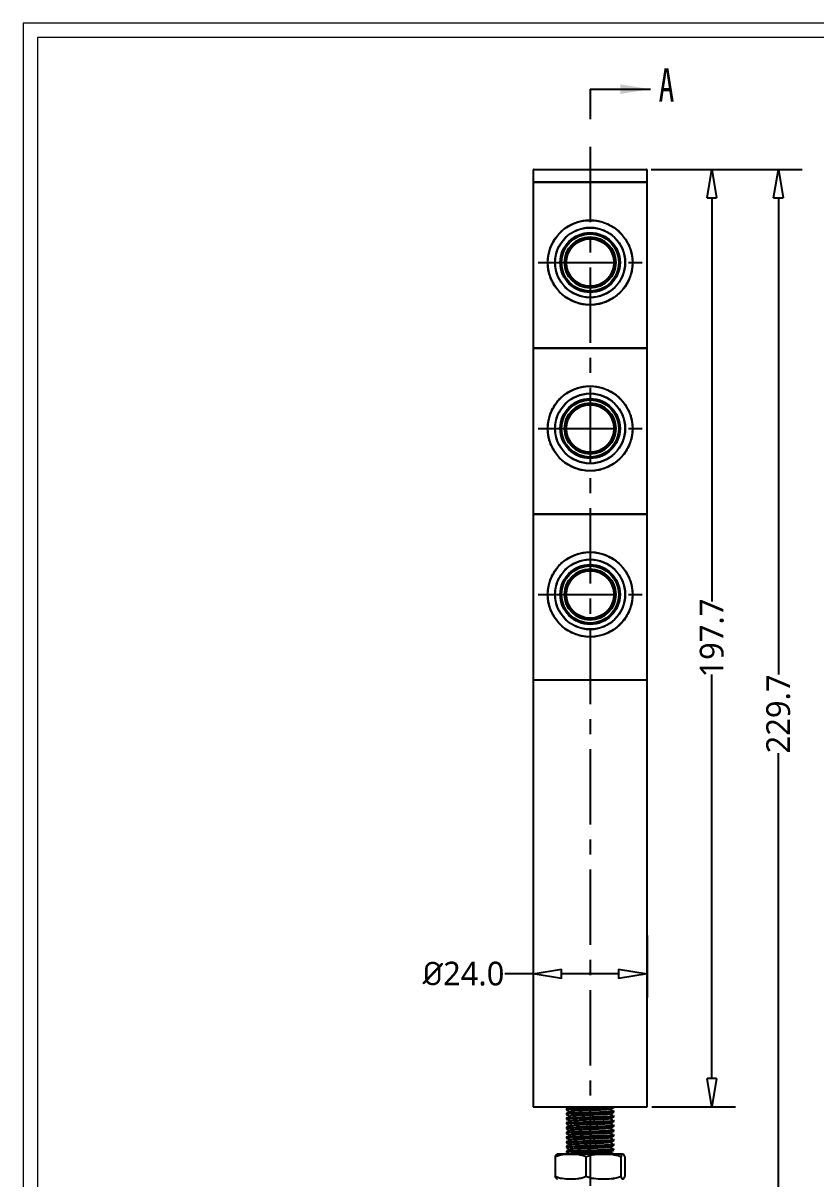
# Model space of a CAD drawing. Header units: millimetres. Extents: x 1036 to 1568, y -23 to 352.
# Drawn here: x 1036.3 to 1203.4, y 108.2 to 351.9 of the extents above; entities that cross this region are included whole.
import ezdxf

# ---------------------------------------------------------------- set-up
doc = ezdxf.new("R2010")
doc.units = ezdxf.units.MM
doc.linetypes.add('CENTER', pattern=[50.8, 31.75, -6.35, 6.35, -6.35])
doc.layers.get('0').update_dxf_attribs({"color": 8, "lineweight": 30})
doc.layers.get('Defpoints').update_dxf_attribs({"color": 6, "lineweight": 9})
for name, color, linetype, lineweight in [('CenterLine', 1, 'CENTER', 9), ('Dimension', 136, 'Continuous', 9), ('SolidLine', 7, 'Continuous', 30)]:
    doc.layers.add(name, color=color, linetype=linetype, lineweight=lineweight)
doc.styles.add('SLDTEXTSTYLE5', font='TXT', dxfattribs={"width": 0.7})
doc.styles.get("Standard").update_dxf_attribs({"font": ''})
doc.styles.get('Standard').set_extended_font_data('Microsoft YaHei Light')
doc.dimstyles.new('DENGTECx1.5', dxfattribs={"dimtxt": 5, "dimasz": 6, "dimexe": 5, "dimexo": 1, "dimgap": 0.5, "dimtad": 0, "dimdec": 1, "dimzin": 0, "dimdsep": 46, "dimtxsty": 'Standard', "dimblk": 'CLOSEDBLANK', "dimcen": 1, "dimadec": 0, "dimazin": 3, "dimtfac": 1, "dimtdec": 1, "dimtofl": 0, "dimtmove": 0, "dimatfit": 3, "dimldrblk": 'CLOSEDBLANK', "dimfxl": 1, "dimtolj": 1, "dimtzin": 0, "dimarcsym": 0})

# ---------------------------------------------------------------- blocks, each defined once
blk = doc.blocks.new('_ClosedBlank')
at = {"color": 0, "linetype": 'ByBlock', "lineweight": -2}
for p, q in [((-1, 0.167), (0, 0)), ((-1, 0.167), (-1, -0.167)), ((0, 0), (-1, -0.167))]:
    blk.add_line(p, q, dxfattribs=at)
blk = doc.blocks.new('*D13')
at = {"layer": 'Defpoints', "color": 0, "lineweight": -3}
for p in [(1167.84, 321.06), (1181.5, 321.06), (1167.84, 123.36)]:
    blk.add_point(p, dxfattribs=at)
at = {"layer": 'Dimension', "color": 0, "lineweight": -2}
for p, q in [((1168.84, 321.06), (1186.5, 321.06)), ((1181.5, 315.06), (1181.5, 229.9)), ((1181.5, 129.36), (1181.5, 214.51)), ((1168.84, 123.36), (1186.5, 123.36))]:
    blk.add_line(p, q, dxfattribs=at)
at = {"layer": 'Dimension', "color": 0, "lineweight": -2, "xscale": 6, "yscale": 6, "zscale": 6}
for p, rotation in [((1181.5, 321.06), 90), ((1181.5, 123.36), 270)]:
    blk.add_blockref('_ClosedBlank', p, dxfattribs=dict(at, rotation=rotation))
at = {"layer": 'Dimension', "color": 0, "lineweight": -3, "insert": (1181.5, 222.21), "char_height": 5, "attachment_point": 5, "rotation": 90}
blk.add_mtext('\\A1;197.7', dxfattribs=at)
blk = doc.blocks.new('*D14')
at = {"layer": 'Defpoints', "color": 0, "lineweight": -3}
for p in [(1167.74, 321.06), (1195.52, 321.06), (1160.54, 91.36)]:
    blk.add_point(p, dxfattribs=at)
at = {"layer": 'Dimension', "color": 0, "lineweight": -2}
for p, q in [((1168.74, 321.06), (1200.52, 321.06)), ((1195.52, 315.06), (1195.52, 214.5)), ((1195.52, 97.36), (1195.52, 197.91)), ((1161.54, 91.36), (1200.52, 91.36))]:
    blk.add_line(p, q, dxfattribs=at)
at = {"layer": 'Dimension', "color": 0, "lineweight": -2, "xscale": 6, "yscale": 6, "zscale": 6}
for p, rotation in [((1195.52, 321.06), 90), ((1195.52, 91.36), 270)]:
    blk.add_blockref('_ClosedBlank', p, dxfattribs=dict(at, rotation=rotation))
at = {"layer": 'Dimension', "color": 0, "lineweight": -3, "insert": (1195.52, 206.21), "char_height": 5, "attachment_point": 5, "rotation": 90}
blk.add_mtext('\\A1;229.7', dxfattribs=at)
blk = doc.blocks.new('*D19')
at = {"layer": 'Defpoints', "color": 0, "lineweight": -3}
for p in [(1143.84, 160.47), (1167.84, 160.47), (1143.84, 151.42)]:
    blk.add_point(p, dxfattribs=at)
at = {"layer": 'Dimension', "color": 0, "lineweight": -2}
for p, q in [((1143.84, 159.47), (1143.84, 146.42)), ((1167.84, 159.47), (1167.84, 146.42)), ((1143.84, 151.42), (1137.84, 151.42)), ((1161.84, 151.42), (1149.84, 151.42))]:
    blk.add_line(p, q, dxfattribs=at)
at = {"layer": 'Dimension', "color": 0, "lineweight": -2, "xscale": 6, "yscale": 6, "zscale": 6, "rotation": 180}
blk.add_blockref('_ClosedBlank', (1143.84, 151.42), dxfattribs=at)
at = {"layer": 'Dimension', "color": 0, "lineweight": -2, "xscale": 6, "yscale": 6, "zscale": 6}
blk.add_blockref('_ClosedBlank', (1167.84, 151.42), dxfattribs=at)
at = {"layer": 'Dimension', "color": 0, "lineweight": -3, "insert": (1129.14, 151.42), "char_height": 5, "attachment_point": 5}
blk.add_mtext('\\A1;{\\fISOCPEUR|b0|i0|c134|p34;%%C}24.0', dxfattribs=at)

msp = doc.modelspace()

# ---------------------------------------------------------------- linework, layer by layer
at = {"layer": 'CenterLine', "lineweight": -3, "ltscale": 0.5}
for p, q in [((1155.84, 325.78), (1155.84, 86.47)), ((1144.9, 301.41), (1166.78, 301.41)), ((1144.9, 266.41), (1166.78, 266.41)), ((1144.9, 231.41), (1166.78, 231.41))]:
    msp.add_line(p, q, dxfattribs=at)
at = {"layer": 'Defpoints'}
for points in [[(1567.91, -23.09), (1567.91, 351.9), (1036.31, 351.9), (1036.31, -23.09)], [(1564.91, -20.09), (1564.91, 348.9), (1039.31, 348.9), (1039.31, -20.09)]]:
    msp.add_lwpolyline(points, close=True, dxfattribs=at)
at = {"layer": 'Dimension', "lineweight": -3}
for q in [(1155.84, 331.63), (1168.54, 337.98)]:
    msp.add_line((1155.84, 337.98), q, dxfattribs=at)
msp.add_solid([(1168.54, 337.98), (1162.19, 338.99), (1162.19, 336.96)], dxfattribs=at)
at = {"layer": 'SolidLine', "color": 7, "linetype": 'Continuous', "lineweight": 25}
for p, q in [((1143.84, 320.96), (1143.84, 318.46)), ((1143.94, 321.06), (1144.11, 321.06)), ((1144.11, 321.06), (1167.74, 321.06)), ((1167.84, 318.46), (1167.84, 320.96)), ((1143.84, 318.36), (1143.84, 283.36)), ((1143.84, 318.36), (1155.84, 318.36)), ((1155.84, 318.36), (1167.84, 318.36)), ((1167.84, 283.36), (1167.84, 318.36)), ((1152.84, 309.83), (1152.84, 309.78)), ((1158.84, 309.78), (1158.84, 309.82)), ((1152.84, 293.03), (1152.84, 292.98)), ((1158.84, 292.98), (1158.84, 293.03)), ((1143.84, 283.36), (1143.84, 248.36)), ((1167.84, 283.36), (1143.84, 283.36)), ((1143.84, 283.36), (1155.84, 283.36)), ((1155.84, 283.36), (1167.84, 283.36)), ((1167.84, 248.36), (1167.84, 283.36)), ((1152.84, 274.83), (1152.84, 274.78)), ((1158.84, 274.78), (1158.84, 274.82)), ((1152.84, 258.03), (1152.84, 257.98)), ((1158.84, 257.98), (1158.84, 258.03)), ((1143.84, 248.36), (1143.84, 213.36)), ((1143.84, 248.36), (1155.84, 248.36)), ((1167.84, 248.36), (1143.84, 248.36)), ((1155.84, 248.36), (1167.84, 248.36)), ((1167.84, 213.36), (1167.84, 248.36)), ((1152.84, 239.83), (1152.84, 239.78)), ((1158.84, 239.78), (1158.84, 239.82)), ((1152.84, 223.03), (1152.84, 222.98)), ((1158.84, 222.98), (1158.84, 223.03)), ((1143.84, 213.36), (1143.84, 123.36)), ((1167.84, 213.36), (1143.84, 213.36)), ((1167.84, 123.36), (1167.84, 213.36)), ((1143.84, 123.36), (1167.84, 123.36)), ((1150.84, 122.96), (1150.84, 122.76)), ((1150.84, 121.96), (1150.84, 121.76)), ((1160.84, 123.26), (1160.84, 123.36)), ((1160.84, 122.26), (1160.84, 122.46)), ((1150.84, 120.96), (1150.84, 120.76)), ((1150.84, 119.96), (1150.84, 119.76)), ((1160.84, 121.26), (1160.84, 121.46)), ((1160.84, 120.26), (1160.84, 120.46)), ((1160.84, 119.26), (1160.84, 119.46)), ((1150.84, 118.96), (1150.84, 118.76)), ((1150.84, 117.96), (1150.84, 117.76)), ((1160.84, 118.26), (1160.84, 118.46)), ((1160.84, 117.26), (1160.84, 117.46)), ((1150.84, 116.96), (1150.84, 116.76)), ((1150.84, 115.96), (1150.84, 115.76)), ((1150.84, 114.96), (1150.84, 114.76)), ((1160.84, 116.26), (1160.84, 116.46)), ((1160.84, 115.26), (1160.84, 115.46)), ((1148.49, 112.79), (1148.49, 108.72)), ((1162.66, 113.36), (1148.98, 113.36)), ((1150.84, 113.96), (1150.84, 113.76)), ((1154.97, 112.79), (1154.97, 108.72)), ((1160.84, 114.26), (1160.84, 114.46)), ((1160.84, 113.36), (1160.84, 113.46)), ((1162.31, 112.79), (1162.31, 108.72)), ((1163.18, 112.79), (1163.18, 108.72)), ((1160.71, 108.18), (1160.83, 108.25))]:
    msp.add_line(p, q, dxfattribs=at)
at = {"layer": 'SolidLine', "color": 8, "linetype": 'Continuous', "lineweight": 25}
for p, q in [((1144.01, 320.96), (1143.84, 320.96)), ((1167.84, 320.96), (1144.01, 320.96)), ((1143.84, 318.46), (1167.84, 318.46))]:
    msp.add_line(p, q, dxfattribs=at)
at = {"layer": 'SolidLine', "color": 7, "linetype": 'Continuous', "lineweight": 25}
for centre, radius in [((1155.84, 301.41), 8.9), ((1155.84, 301.41), 7.4), ((1155.84, 301.41), 7.35), ((1155.84, 301.41), 6.3), ((1155.84, 301.41), 6.2), ((1155.84, 301.41), 6.15), ((1155.84, 301.41), 6.05), ((1155.84, 301.41), 5.4), ((1155.84, 301.41), 5.3), ((1155.84, 301.41), 5), ((1155.84, 266.41), 8.9), ((1155.84, 266.41), 7.4), ((1155.84, 266.41), 7.35), ((1155.84, 266.41), 6.3), ((1155.84, 266.41), 6.2), ((1155.84, 266.41), 6.15), ((1155.84, 266.41), 6.05), ((1155.84, 266.41), 5.4), ((1155.84, 266.41), 5.3), ((1155.84, 266.41), 5), ((1155.84, 231.41), 8.9), ((1155.84, 231.41), 7.4), ((1155.84, 231.41), 7.35), ((1155.84, 231.41), 6.3), ((1155.84, 231.41), 6.2), ((1155.84, 231.41), 6.15), ((1155.84, 231.41), 6.05), ((1155.84, 231.41), 5.4), ((1155.84, 231.41), 5.3), ((1155.84, 231.41), 5)]:
    msp.add_circle(centre, radius, dxfattribs=at)
for centre, radius, start, end in [((1143.94, 320.96), 0.1, 90, 180), ((1167.74, 320.96), 0.1, 0, 90), ((1143.94, 318.46), 0.1, 180, 270), ((1167.74, 318.46), 0.1, 270, 0), ((1149.44, 110.93), 2.47, 100.7935, 103.9936), ((1162.24, 110.93), 2.47, 76.0179, 79.2065), ((1149.44, 110.58), 2.47, 255.9653, 259.2065), ((1162.24, 110.58), 2.47, 280.7935, 284.0574)]:
    msp.add_arc(centre, radius, start, end, dxfattribs=at)
for points, knots in [([(1146.89, 301.41), (1146.91, 300.99), (1146.94, 300.15), (1147.21, 298.95), (1147.61, 297.83), (1148.17, 296.74), (1148.91, 295.68), (1149.93, 294.62), (1151.21, 293.69), (1152.61, 293.01), (1153.97, 292.62), (1155.22, 292.45), (1156.49, 292.45), (1157.72, 292.63), (1158.89, 292.96), (1160, 293.45), (1161.06, 294.1), (1162.09, 294.95), (1163.02, 295.99), (1163.76, 297.17), (1164.29, 298.37), (1164.61, 299.49), (1164.77, 300.6), (1164.81, 301.64), (1164.72, 302.68), (1164.49, 303.81), (1164.07, 304.99), (1163.44, 306.19), (1162.64, 307.28), (1161.6, 308.31), (1160.3, 309.22), (1158.88, 309.87), (1157.51, 310.23), (1156.27, 310.38), (1155.01, 310.35), (1153.79, 310.15), (1152.63, 309.79), (1151.52, 309.28), (1150.48, 308.61), (1149.45, 307.73), (1148.54, 306.65), (1147.82, 305.46), (1147.33, 304.25), (1146.97, 302.95), (1146.92, 301.97), (1146.89, 301.41)], [0, 0, 0, 0, 0.021316, 0.042665, 0.063731, 0.084819, 0.110261, 0.135703, 0.166263, 0.196774, 0.218156, 0.239527, 0.260948, 0.282374, 0.303084, 0.323807, 0.346783, 0.369772, 0.397268, 0.424758, 0.44671, 0.468629, 0.486336, 0.504032, 0.521731, 0.539446, 0.563921, 0.588435, 0.613803, 0.63917, 0.669732, 0.700243, 0.721484, 0.742715, 0.763986, 0.785263, 0.806033, 0.826816, 0.850049, 0.873294, 0.901138, 0.92897, 0.950262, 0.971523, 1, 1, 1, 1]), ([(1146.89, 266.41), (1146.91, 265.99), (1146.94, 265.15), (1147.21, 263.95), (1147.61, 262.83), (1148.17, 261.74), (1148.91, 260.68), (1149.93, 259.62), (1151.21, 258.69), (1152.61, 258.01), (1153.97, 257.62), (1155.22, 257.45), (1156.49, 257.45), (1157.72, 257.63), (1158.89, 257.96), (1160, 258.45), (1161.06, 259.1), (1162.09, 259.95), (1163.02, 260.99), (1163.76, 262.17), (1164.29, 263.37), (1164.61, 264.49), (1164.77, 265.6), (1164.81, 266.64), (1164.72, 267.68), (1164.49, 268.81), (1164.07, 269.99), (1163.44, 271.19), (1162.64, 272.28), (1161.6, 273.31), (1160.3, 274.22), (1158.88, 274.87), (1157.51, 275.23), (1156.27, 275.38), (1155.01, 275.35), (1153.79, 275.15), (1152.63, 274.79), (1151.52, 274.28), (1150.48, 273.61), (1149.45, 272.73), (1148.54, 271.65), (1147.82, 270.46), (1147.33, 269.25), (1146.97, 267.95), (1146.92, 266.97), (1146.89, 266.41)], [0, 0, 0, 0, 0.021316, 0.042665, 0.063732, 0.084819, 0.110261, 0.135703, 0.166263, 0.196774, 0.218156, 0.239527, 0.260948, 0.282374, 0.303084, 0.323807, 0.346783, 0.369772, 0.397268, 0.424758, 0.44671, 0.468629, 0.486336, 0.504032, 0.521731, 0.539446, 0.563921, 0.588435, 0.613803, 0.63917, 0.669732, 0.700243, 0.721484, 0.742715, 0.763986, 0.785263, 0.806033, 0.826816, 0.850049, 0.873294, 0.901138, 0.92897, 0.950262, 0.971523, 1, 1, 1, 1]), ([(1146.89, 231.41), (1146.91, 230.99), (1146.94, 230.15), (1147.21, 228.95), (1147.61, 227.83), (1148.17, 226.74), (1148.91, 225.68), (1149.93, 224.63), (1151.21, 223.69), (1152.61, 223.01), (1153.97, 222.62), (1155.22, 222.45), (1156.49, 222.45), (1157.72, 222.63), (1158.89, 222.96), (1160, 223.45), (1161.06, 224.1), (1162.09, 224.95), (1163.02, 225.99), (1163.76, 227.17), (1164.29, 228.37), (1164.61, 229.49), (1164.77, 230.6), (1164.81, 231.64), (1164.72, 232.68), (1164.49, 233.81), (1164.07, 234.99), (1163.44, 236.19), (1162.64, 237.28), (1161.6, 238.31), (1160.3, 239.22), (1158.88, 239.87), (1157.51, 240.23), (1156.27, 240.38), (1155.01, 240.35), (1153.79, 240.15), (1152.63, 239.79), (1151.52, 239.28), (1150.48, 238.61), (1149.45, 237.73), (1148.54, 236.65), (1147.82, 235.46), (1147.33, 234.25), (1146.97, 232.95), (1146.92, 231.97), (1146.89, 231.41)], [0, 0, 0, 0, 0.021316, 0.042665, 0.063732, 0.084819, 0.110261, 0.135703, 0.166263, 0.196774, 0.218156, 0.239527, 0.260948, 0.282374, 0.303084, 0.323807, 0.346783, 0.369772, 0.397269, 0.424758, 0.44671, 0.468629, 0.486336, 0.504032, 0.521731, 0.539446, 0.563921, 0.588435, 0.613803, 0.63917, 0.669732, 0.700243, 0.721484, 0.742715, 0.763986, 0.785263, 0.806033, 0.826817, 0.850049, 0.873295, 0.901138, 0.92897, 0.950262, 0.971523, 1, 1, 1, 1]), ([(1150.86, 122.97), (1150.85, 122.97), (1150.83, 122.98), (1151.08, 123.01), (1151.62, 123.05), (1152.47, 123.09), (1153.52, 123.13), (1154.73, 123.17), (1156.01, 123.21), (1157.28, 123.25), (1158.44, 123.29), (1159.33, 123.33), (1159.71, 123.35), (1159.84, 123.36)], [0, 0, 0, 0, 0.005117, 0.110162, 0.214546, 0.31711, 0.422054, 0.526625, 0.629126, 0.733943, 0.838678, 0.941164, 1, 1, 1, 1]), ([(1150.84, 122.75), (1150.96, 122.69), (1151.19, 122.55), (1151.42, 122.42), (1151.53, 122.36)], [0, 0, 0, 0, 0.512176, 1, 1, 1, 1]), ([(1150.86, 121.97), (1150.85, 121.97), (1150.83, 121.98), (1151.08, 122.01), (1151.62, 122.05), (1152.47, 122.09), (1153.52, 122.13), (1154.73, 122.17), (1156.01, 122.21), (1157.28, 122.25), (1158.45, 122.29), (1159.45, 122.33), (1160.24, 122.37), (1160.69, 122.42), (1160.89, 122.44), (1160.83, 122.46), (1160.83, 122.46)], [0, 0, 0, 0, 0.004068, 0.087596, 0.170597, 0.252152, 0.335598, 0.418748, 0.500252, 0.583598, 0.666879, 0.748371, 0.831598, 0.91499, 0.996511, 1, 1, 1, 1]), ([(1151.55, 123.37), (1151.43, 123.3), (1151.2, 123.17), (1150.96, 123.03), (1150.85, 122.97)], [0, 0, 0, 0, 0.49992, 1, 1, 1, 1]), ([(1151.55, 122.37), (1151.43, 122.3), (1151.2, 122.17), (1150.96, 122.03), (1150.85, 121.97)], [0, 0, 0, 0, 0.499921, 1, 1, 1, 1]), ([(1160.81, 123.25), (1160.78, 123.24), (1160.71, 123.22), (1160.23, 123.18), (1159.47, 123.14), (1158.47, 123.1), (1157.67, 123.07), (1156.95, 123.05), (1156.35, 123.03), (1155.3, 122.99), (1154.07, 122.96), (1152.85, 122.91), (1151.88, 122.87), (1151.23, 122.83), (1150.87, 122.79), (1150.87, 122.77), (1150.88, 122.76)], [0, 0, 0, 0, 0.066575, 0.149636, 0.232632, 0.313846, 0.396788, 0.40172, 0.458671, 0.514758, 0.606556, 0.700244, 0.782183, 0.864057, 0.947424, 1, 1, 1, 1]), ([(1160.81, 122.25), (1160.78, 122.24), (1160.71, 122.22), (1160.23, 122.18), (1159.47, 122.14), (1158.47, 122.1), (1157.67, 122.07), (1156.95, 122.05), (1156.35, 122.03), (1155.3, 121.99), (1154.07, 121.96), (1152.85, 121.91), (1151.88, 121.87), (1151.23, 121.83), (1150.87, 121.79), (1150.87, 121.77), (1150.88, 121.76)], [0, 0, 0, 0, 0.066575, 0.149636, 0.232632, 0.313846, 0.396788, 0.40172, 0.458671, 0.514758, 0.606556, 0.700244, 0.782183, 0.864057, 0.947424, 1, 1, 1, 1]), ([(1160.09, 122.85), (1160.09, 122.84), (1160.07, 122.82), (1159.67, 122.78), (1158.94, 122.73), (1157.95, 122.69), (1156.78, 122.64), (1155.54, 122.6), (1154.32, 122.55), (1153.27, 122.51), (1152.44, 122.47), (1151.87, 122.43), (1151.59, 122.39), (1151.57, 122.37), (1151.56, 122.37)], [0, 0, 0, 0, 0.047967, 0.143569, 0.239352, 0.333228, 0.429257, 0.524445, 0.618696, 0.714888, 0.799016, 0.883077, 0.968672, 1, 1, 1, 1]), ([(1160.63, 122.5), (1160.51, 122.57), (1160.29, 122.7), (1160.07, 122.84), (1159.96, 122.91)], [0, 0, 0, 0, 0.500017, 1, 1, 1, 1]), ([(1160.63, 121.5), (1160.51, 121.57), (1160.29, 121.7), (1160.07, 121.84), (1159.96, 121.91)], [0, 0, 0, 0, 0.500016, 1, 1, 1, 1]), ([(1160.13, 122.85), (1160.25, 122.92), (1160.48, 123.05), (1160.72, 123.19), (1160.83, 123.25)], [0, 0, 0, 0, 0.4999199, 1, 1, 1, 1]), ([(1160.13, 121.85), (1160.25, 121.92), (1160.48, 122.05), (1160.72, 122.19), (1160.83, 122.25)], [0, 0, 0, 0, 0.4999205, 1, 1, 1, 1]), ([(1150.84, 121.75), (1150.96, 121.69), (1151.19, 121.55), (1151.42, 121.42), (1151.53, 121.36)], [0, 0, 0, 0, 0.512177, 1, 1, 1, 1]), ([(1150.86, 120.97), (1150.85, 120.97), (1150.83, 120.98), (1151.08, 121.01), (1151.62, 121.05), (1152.47, 121.09), (1153.52, 121.13), (1154.73, 121.17), (1156.01, 121.21), (1157.28, 121.25), (1158.45, 121.29), (1159.45, 121.33), (1160.24, 121.37), (1160.69, 121.42), (1160.89, 121.44), (1160.83, 121.46), (1160.83, 121.46)], [0, 0, 0, 0, 0.0040685, 0.0875957, 0.170597, 0.2521519, 0.3355981, 0.4187484, 0.5002525, 0.5835985, 0.666879, 0.7483713, 0.8315983, 0.91499, 0.9965107, 1, 1, 1, 1]), ([(1150.84, 120.75), (1150.96, 120.69), (1151.19, 120.55), (1151.42, 120.42), (1151.53, 120.36)], [0, 0, 0, 0, 0.512174, 1, 1, 1, 1]), ([(1150.86, 119.97), (1150.85, 119.97), (1150.83, 119.98), (1151.08, 120.01), (1151.62, 120.05), (1152.47, 120.09), (1153.52, 120.13), (1154.73, 120.17), (1156.01, 120.21), (1157.28, 120.25), (1158.45, 120.29), (1159.45, 120.33), (1160.24, 120.37), (1160.69, 120.42), (1160.89, 120.44), (1160.83, 120.46), (1160.83, 120.46)], [0, 0, 0, 0, 0.0040685, 0.0875957, 0.170597, 0.2521519, 0.3355981, 0.4187484, 0.5002524, 0.5835985, 0.666879, 0.7483713, 0.8315983, 0.91499, 0.9965107, 1, 1, 1, 1]), ([(1150.84, 119.75), (1150.96, 119.69), (1151.19, 119.55), (1151.42, 119.42), (1151.53, 119.36)], [0, 0, 0, 0, 0.512177, 1, 1, 1, 1]), ([(1150.86, 118.97), (1150.85, 118.97), (1150.83, 118.98), (1151.08, 119.01), (1151.62, 119.05), (1152.47, 119.09), (1153.52, 119.13), (1154.73, 119.17), (1156.01, 119.21), (1157.28, 119.25), (1158.45, 119.29), (1159.45, 119.33), (1160.24, 119.37), (1160.69, 119.42), (1160.89, 119.44), (1160.83, 119.46), (1160.83, 119.46)], [0, 0, 0, 0, 0.004068, 0.087596, 0.170597, 0.252152, 0.335598, 0.418748, 0.500252, 0.583598, 0.666879, 0.748371, 0.831598, 0.91499, 0.996511, 1, 1, 1, 1]), ([(1151.55, 121.37), (1151.43, 121.3), (1151.2, 121.17), (1150.96, 121.03), (1150.85, 120.97)], [0, 0, 0, 0, 0.499919, 1, 1, 1, 1]), ([(1151.55, 120.37), (1151.43, 120.3), (1151.2, 120.17), (1150.96, 120.03), (1150.85, 119.97)], [0, 0, 0, 0, 0.499921, 1, 1, 1, 1]), ([(1160.81, 121.25), (1160.78, 121.24), (1160.71, 121.22), (1160.23, 121.18), (1159.47, 121.14), (1158.47, 121.1), (1157.67, 121.07), (1156.95, 121.05), (1156.35, 121.03), (1155.3, 120.99), (1154.07, 120.96), (1152.85, 120.91), (1151.88, 120.87), (1151.23, 120.83), (1150.87, 120.79), (1150.87, 120.77), (1150.88, 120.76)], [0, 0, 0, 0, 0.0665746, 0.1496361, 0.2326319, 0.313846, 0.3967884, 0.4017201, 0.4586711, 0.5147579, 0.6065563, 0.7002442, 0.7821835, 0.8640572, 0.9474244, 1, 1, 1, 1]), ([(1160.81, 120.25), (1160.78, 120.24), (1160.71, 120.22), (1160.23, 120.18), (1159.47, 120.14), (1158.47, 120.1), (1157.67, 120.07), (1156.95, 120.05), (1156.35, 120.03), (1155.3, 119.99), (1154.07, 119.96), (1152.85, 119.91), (1151.88, 119.87), (1151.23, 119.83), (1150.87, 119.79), (1150.87, 119.77), (1150.88, 119.76)], [0, 0, 0, 0, 0.066575, 0.149636, 0.232632, 0.313846, 0.396788, 0.40172, 0.458671, 0.514758, 0.606556, 0.700244, 0.782183, 0.864057, 0.947424, 1, 1, 1, 1]), ([(1160.09, 121.85), (1160.09, 121.84), (1160.07, 121.82), (1159.67, 121.78), (1158.94, 121.73), (1157.95, 121.69), (1156.78, 121.64), (1155.54, 121.6), (1154.32, 121.55), (1153.27, 121.51), (1152.44, 121.47), (1151.87, 121.43), (1151.59, 121.39), (1151.57, 121.37), (1151.56, 121.37)], [0, 0, 0, 0, 0.047967, 0.143569, 0.239352, 0.333228, 0.429257, 0.524445, 0.618696, 0.714888, 0.799016, 0.883077, 0.968672, 1, 1, 1, 1]), ([(1160.09, 120.85), (1160.09, 120.84), (1160.07, 120.82), (1159.67, 120.78), (1158.94, 120.73), (1157.95, 120.69), (1156.78, 120.64), (1155.54, 120.6), (1154.32, 120.55), (1153.27, 120.51), (1152.44, 120.47), (1151.87, 120.43), (1151.59, 120.39), (1151.57, 120.37), (1151.56, 120.37)], [0, 0, 0, 0, 0.047967, 0.143569, 0.239352, 0.333228, 0.429257, 0.524445, 0.618696, 0.714888, 0.799016, 0.883077, 0.968672, 1, 1, 1, 1]), ([(1160.09, 119.85), (1160.09, 119.84), (1160.07, 119.82), (1159.67, 119.78), (1158.94, 119.73), (1157.95, 119.69), (1156.78, 119.64), (1155.54, 119.6), (1154.32, 119.55), (1153.27, 119.51), (1152.44, 119.47), (1151.87, 119.43), (1151.59, 119.39), (1151.57, 119.37), (1151.56, 119.37)], [0, 0, 0, 0, 0.0479671, 0.1435694, 0.2393519, 0.3332281, 0.4292572, 0.5244453, 0.618696, 0.7148877, 0.7990164, 0.8830767, 0.9686721, 1, 1, 1, 1]), ([(1160.63, 120.5), (1160.51, 120.57), (1160.29, 120.7), (1160.07, 120.84), (1159.96, 120.91)], [0, 0, 0, 0, 0.500017, 1, 1, 1, 1]), ([(1160.63, 119.5), (1160.51, 119.57), (1160.29, 119.7), (1160.07, 119.84), (1159.96, 119.91)], [0, 0, 0, 0, 0.500016, 1, 1, 1, 1]), ([(1160.13, 120.85), (1160.25, 120.92), (1160.48, 121.05), (1160.72, 121.19), (1160.83, 121.25)], [0, 0, 0, 0, 0.4999205, 1, 1, 1, 1]), ([(1160.13, 119.85), (1160.25, 119.92), (1160.48, 120.05), (1160.72, 120.19), (1160.83, 120.25)], [0, 0, 0, 0, 0.4999193, 1, 1, 1, 1]), ([(1150.84, 118.75), (1150.96, 118.69), (1151.19, 118.55), (1151.42, 118.42), (1151.53, 118.36)], [0, 0, 0, 0, 0.512174, 1, 1, 1, 1]), ([(1150.86, 117.97), (1150.85, 117.97), (1150.83, 117.98), (1151.08, 118.01), (1151.62, 118.05), (1152.47, 118.09), (1153.52, 118.13), (1154.73, 118.17), (1156.01, 118.21), (1157.28, 118.25), (1158.45, 118.29), (1159.45, 118.33), (1160.24, 118.37), (1160.69, 118.42), (1160.89, 118.44), (1160.83, 118.46), (1160.83, 118.46)], [0, 0, 0, 0, 0.0040685, 0.0875957, 0.170597, 0.2521519, 0.3355981, 0.4187484, 0.5002524, 0.5835985, 0.666879, 0.7483713, 0.8315983, 0.91499, 0.9965107, 1, 1, 1, 1]), ([(1150.84, 117.75), (1150.96, 117.69), (1151.19, 117.55), (1151.42, 117.42), (1151.53, 117.36)], [0, 0, 0, 0, 0.512177, 1, 1, 1, 1]), ([(1150.86, 116.97), (1150.85, 116.97), (1150.83, 116.98), (1151.08, 117.01), (1151.62, 117.05), (1152.47, 117.09), (1153.52, 117.13), (1154.73, 117.17), (1156.01, 117.21), (1157.28, 117.25), (1158.45, 117.29), (1159.45, 117.33), (1160.24, 117.37), (1160.69, 117.42), (1160.89, 117.44), (1160.83, 117.46), (1160.83, 117.46)], [0, 0, 0, 0, 0.0040685, 0.0875957, 0.170597, 0.2521519, 0.3355981, 0.4187484, 0.5002525, 0.5835984, 0.666879, 0.7483713, 0.8315983, 0.91499, 0.9965107, 1, 1, 1, 1]), ([(1151.55, 119.37), (1151.43, 119.3), (1151.2, 119.17), (1150.96, 119.03), (1150.85, 118.97)], [0, 0, 0, 0, 0.499919, 1, 1, 1, 1]), ([(1151.55, 118.37), (1151.43, 118.3), (1151.2, 118.17), (1150.96, 118.03), (1150.85, 117.97)], [0, 0, 0, 0, 0.499921, 1, 1, 1, 1]), ([(1151.55, 117.37), (1151.43, 117.3), (1151.2, 117.17), (1150.96, 117.03), (1150.85, 116.97)], [0, 0, 0, 0, 0.499919, 1, 1, 1, 1]), ([(1160.81, 119.25), (1160.78, 119.24), (1160.71, 119.22), (1160.23, 119.18), (1159.47, 119.14), (1158.47, 119.1), (1157.67, 119.07), (1156.95, 119.05), (1156.35, 119.03), (1155.3, 118.99), (1154.07, 118.96), (1152.85, 118.91), (1151.88, 118.87), (1151.23, 118.83), (1150.87, 118.79), (1150.87, 118.77), (1150.88, 118.76)], [0, 0, 0, 0, 0.0665746, 0.1496361, 0.2326319, 0.313846, 0.3967884, 0.4017201, 0.4586711, 0.5147579, 0.6065563, 0.7002442, 0.7821835, 0.8640572, 0.9474244, 1, 1, 1, 1]), ([(1160.81, 118.25), (1160.78, 118.24), (1160.71, 118.22), (1160.23, 118.18), (1159.47, 118.14), (1158.47, 118.1), (1157.67, 118.07), (1156.95, 118.05), (1156.35, 118.03), (1155.3, 117.99), (1154.07, 117.96), (1152.85, 117.91), (1151.88, 117.87), (1151.23, 117.83), (1150.87, 117.79), (1150.87, 117.77), (1150.88, 117.76)], [0, 0, 0, 0, 0.066575, 0.149636, 0.232632, 0.313846, 0.396788, 0.40172, 0.458671, 0.514758, 0.606556, 0.700244, 0.782183, 0.864057, 0.947424, 1, 1, 1, 1]), ([(1160.81, 117.25), (1160.78, 117.24), (1160.71, 117.22), (1160.23, 117.18), (1159.47, 117.14), (1158.47, 117.1), (1157.67, 117.07), (1156.95, 117.05), (1156.35, 117.03), (1155.3, 116.99), (1154.07, 116.96), (1152.85, 116.91), (1151.88, 116.87), (1151.23, 116.83), (1150.87, 116.79), (1150.87, 116.77), (1150.88, 116.76)], [0, 0, 0, 0, 0.066575, 0.149636, 0.232632, 0.313846, 0.396788, 0.40172, 0.458671, 0.514758, 0.606556, 0.700244, 0.782183, 0.864057, 0.947424, 1, 1, 1, 1]), ([(1160.09, 118.85), (1160.09, 118.84), (1160.07, 118.82), (1159.67, 118.78), (1158.94, 118.73), (1157.95, 118.69), (1156.78, 118.64), (1155.54, 118.6), (1154.32, 118.55), (1153.27, 118.51), (1152.44, 118.47), (1151.87, 118.43), (1151.59, 118.39), (1151.57, 118.37), (1151.56, 118.37)], [0, 0, 0, 0, 0.047967, 0.143569, 0.239352, 0.333228, 0.429257, 0.524445, 0.618696, 0.714888, 0.799016, 0.883077, 0.968672, 1, 1, 1, 1]), ([(1160.09, 117.85), (1160.09, 117.84), (1160.07, 117.82), (1159.67, 117.78), (1158.94, 117.73), (1157.95, 117.69), (1156.78, 117.64), (1155.54, 117.6), (1154.32, 117.55), (1153.27, 117.51), (1152.44, 117.47), (1151.87, 117.43), (1151.59, 117.39), (1151.57, 117.37), (1151.56, 117.37)], [0, 0, 0, 0, 0.047967, 0.143569, 0.239352, 0.333228, 0.429257, 0.524445, 0.618696, 0.714888, 0.799016, 0.883077, 0.968672, 1, 1, 1, 1]), ([(1160.63, 118.5), (1160.51, 118.57), (1160.29, 118.7), (1160.07, 118.84), (1159.96, 118.91)], [0, 0, 0, 0, 0.500017, 1, 1, 1, 1]), ([(1160.63, 117.5), (1160.51, 117.57), (1160.29, 117.7), (1160.07, 117.84), (1159.96, 117.91)], [0, 0, 0, 0, 0.500018, 1, 1, 1, 1]), ([(1160.13, 118.85), (1160.25, 118.92), (1160.48, 119.05), (1160.72, 119.19), (1160.83, 119.25)], [0, 0, 0, 0, 0.4999205, 1, 1, 1, 1]), ([(1160.13, 117.85), (1160.25, 117.92), (1160.48, 118.05), (1160.72, 118.19), (1160.83, 118.25)], [0, 0, 0, 0, 0.4999193, 1, 1, 1, 1]), ([(1160.13, 116.85), (1160.25, 116.92), (1160.48, 117.05), (1160.72, 117.19), (1160.83, 117.25)], [0, 0, 0, 0, 0.4999205, 1, 1, 1, 1]), ([(1150.84, 116.75), (1150.96, 116.69), (1151.19, 116.55), (1151.42, 116.42), (1151.53, 116.36)], [0, 0, 0, 0, 0.512174, 1, 1, 1, 1]), ([(1150.86, 115.97), (1150.85, 115.97), (1150.83, 115.98), (1151.08, 116.01), (1151.62, 116.05), (1152.47, 116.09), (1153.52, 116.13), (1154.73, 116.17), (1156.01, 116.21), (1157.28, 116.25), (1158.45, 116.29), (1159.45, 116.33), (1160.24, 116.37), (1160.69, 116.42), (1160.89, 116.44), (1160.83, 116.46), (1160.83, 116.46)], [0, 0, 0, 0, 0.004068, 0.087596, 0.170597, 0.252152, 0.335598, 0.418748, 0.500252, 0.583598, 0.666879, 0.748371, 0.831598, 0.91499, 0.996511, 1, 1, 1, 1]), ([(1150.84, 115.75), (1150.96, 115.69), (1151.19, 115.55), (1151.42, 115.42), (1151.53, 115.36)], [0, 0, 0, 0, 0.512174, 1, 1, 1, 1]), ([(1150.86, 114.97), (1150.85, 114.97), (1150.83, 114.98), (1151.08, 115.01), (1151.62, 115.05), (1152.47, 115.09), (1153.52, 115.13), (1154.73, 115.17), (1156.01, 115.21), (1157.28, 115.25), (1158.45, 115.29), (1159.45, 115.33), (1160.24, 115.37), (1160.69, 115.42), (1160.89, 115.44), (1160.83, 115.46), (1160.83, 115.46)], [0, 0, 0, 0, 0.004068, 0.087596, 0.170597, 0.252152, 0.335598, 0.418748, 0.500252, 0.583598, 0.666879, 0.748371, 0.831598, 0.91499, 0.996511, 1, 1, 1, 1]), ([(1150.84, 114.75), (1150.96, 114.69), (1151.19, 114.55), (1151.42, 114.42), (1151.53, 114.36)], [0, 0, 0, 0, 0.512177, 1, 1, 1, 1]), ([(1151.55, 116.37), (1151.43, 116.3), (1151.2, 116.17), (1150.96, 116.03), (1150.85, 115.97)], [0, 0, 0, 0, 0.499921, 1, 1, 1, 1]), ([(1151.55, 115.37), (1151.43, 115.3), (1151.2, 115.17), (1150.96, 115.03), (1150.85, 114.97)], [0, 0, 0, 0, 0.499919, 1, 1, 1, 1]), ([(1160.81, 116.25), (1160.78, 116.24), (1160.71, 116.22), (1160.23, 116.18), (1159.47, 116.14), (1158.47, 116.1), (1157.67, 116.07), (1156.95, 116.05), (1156.35, 116.03), (1155.3, 115.99), (1154.07, 115.96), (1152.85, 115.91), (1151.88, 115.87), (1151.23, 115.83), (1150.87, 115.79), (1150.87, 115.77), (1150.88, 115.76)], [0, 0, 0, 0, 0.066575, 0.149636, 0.232632, 0.313846, 0.396788, 0.40172, 0.458671, 0.514758, 0.606556, 0.700244, 0.782183, 0.864057, 0.947424, 1, 1, 1, 1]), ([(1160.81, 115.25), (1160.78, 115.24), (1160.71, 115.22), (1160.23, 115.18), (1159.47, 115.14), (1158.47, 115.1), (1157.67, 115.07), (1156.95, 115.05), (1156.35, 115.03), (1155.3, 114.99), (1154.07, 114.96), (1152.85, 114.91), (1151.88, 114.87), (1151.23, 114.83), (1150.87, 114.79), (1150.87, 114.77), (1150.88, 114.76)], [0, 0, 0, 0, 0.066575, 0.149636, 0.232632, 0.313846, 0.396788, 0.40172, 0.458671, 0.514758, 0.606556, 0.700244, 0.782183, 0.864057, 0.947424, 1, 1, 1, 1]), ([(1160.09, 116.85), (1160.09, 116.84), (1160.07, 116.82), (1159.67, 116.78), (1158.94, 116.73), (1157.95, 116.69), (1156.78, 116.64), (1155.54, 116.6), (1154.32, 116.55), (1153.27, 116.51), (1152.44, 116.47), (1151.87, 116.43), (1151.59, 116.39), (1151.57, 116.37), (1151.56, 116.37)], [0, 0, 0, 0, 0.047967, 0.143569, 0.239352, 0.333228, 0.429257, 0.524445, 0.618696, 0.714888, 0.799016, 0.883077, 0.968672, 1, 1, 1, 1]), ([(1160.09, 115.85), (1160.09, 115.84), (1160.07, 115.82), (1159.67, 115.78), (1158.94, 115.73), (1157.95, 115.69), (1156.78, 115.64), (1155.54, 115.6), (1154.32, 115.55), (1153.27, 115.51), (1152.44, 115.47), (1151.87, 115.43), (1151.59, 115.39), (1151.57, 115.37), (1151.56, 115.37)], [0, 0, 0, 0, 0.047967, 0.143569, 0.239352, 0.333228, 0.429257, 0.524445, 0.618696, 0.714888, 0.799016, 0.883077, 0.968672, 1, 1, 1, 1]), ([(1160.09, 114.85), (1160.09, 114.84), (1160.07, 114.82), (1159.67, 114.78), (1158.94, 114.73), (1157.95, 114.69), (1156.78, 114.64), (1155.54, 114.6), (1154.32, 114.55), (1153.27, 114.51), (1152.44, 114.47), (1151.87, 114.43), (1151.59, 114.39), (1151.57, 114.37), (1151.56, 114.37)], [0, 0, 0, 0, 0.047967, 0.143569, 0.239352, 0.333228, 0.429257, 0.524445, 0.618696, 0.714888, 0.799016, 0.883077, 0.968672, 1, 1, 1, 1]), ([(1160.63, 116.5), (1160.51, 116.57), (1160.29, 116.7), (1160.07, 116.84), (1159.96, 116.91)], [0, 0, 0, 0, 0.500017, 1, 1, 1, 1]), ([(1160.63, 115.5), (1160.51, 115.57), (1160.29, 115.7), (1160.07, 115.84), (1159.96, 115.91)], [0, 0, 0, 0, 0.500018, 1, 1, 1, 1]), ([(1160.63, 114.5), (1160.51, 114.57), (1160.29, 114.7), (1160.07, 114.84), (1159.96, 114.91)], [0, 0, 0, 0, 0.500017, 1, 1, 1, 1]), ([(1160.13, 115.85), (1160.25, 115.92), (1160.48, 116.05), (1160.72, 116.19), (1160.83, 116.25)], [0, 0, 0, 0, 0.4999193, 1, 1, 1, 1]), ([(1160.13, 114.85), (1160.25, 114.92), (1160.48, 115.05), (1160.72, 115.19), (1160.83, 115.25)], [0, 0, 0, 0, 0.4999205, 1, 1, 1, 1]), ([(1154.97, 112.79), (1154.73, 112.89), (1154.27, 113.1), (1153.24, 113.29), (1151.91, 113.36), (1150.52, 113.32), (1149.36, 113.16), (1148.79, 112.91), (1148.49, 112.79)], [0, 0, 0, 0, 0.111513, 0.225825, 0.472299, 0.721055, 0.859043, 1, 1, 1, 1]), ([(1148.49, 112.79), (1148.52, 112.87), (1148.6, 113.14), (1148.72, 113.29), (1148.81, 113.3), (1148.85, 113.31)], [0, 0, 0, 0, 0.199408, 0.70879, 1, 1, 1, 1]), ([(1150.86, 113.97), (1150.85, 113.97), (1150.83, 113.98), (1151.08, 114.01), (1151.62, 114.05), (1152.47, 114.09), (1153.52, 114.13), (1154.73, 114.17), (1156.01, 114.21), (1157.28, 114.25), (1158.45, 114.29), (1159.45, 114.33), (1160.24, 114.37), (1160.69, 114.42), (1160.89, 114.44), (1160.83, 114.46), (1160.83, 114.46)], [0, 0, 0, 0, 0.004068, 0.087596, 0.170597, 0.252152, 0.335598, 0.418748, 0.500252, 0.583598, 0.666879, 0.748371, 0.831598, 0.91499, 0.996511, 1, 1, 1, 1]), ([(1150.84, 113.75), (1150.96, 113.69), (1151.19, 113.55), (1151.42, 113.42), (1151.53, 113.36)], [0, 0, 0, 0, 0.512174, 1, 1, 1, 1]), ([(1151.55, 114.37), (1151.43, 114.3), (1151.2, 114.17), (1150.96, 114.03), (1150.85, 113.97)], [0, 0, 0, 0, 0.499921, 1, 1, 1, 1]), ([(1160.81, 114.25), (1160.78, 114.24), (1160.71, 114.22), (1160.23, 114.18), (1159.47, 114.14), (1158.47, 114.1), (1157.67, 114.07), (1156.95, 114.05), (1156.35, 114.03), (1155.3, 113.99), (1154.07, 113.96), (1152.85, 113.91), (1151.88, 113.87), (1151.23, 113.83), (1150.87, 113.79), (1150.87, 113.77), (1150.88, 113.76)], [0, 0, 0, 0, 0.066575, 0.149636, 0.232632, 0.313846, 0.396788, 0.40172, 0.458671, 0.514758, 0.606556, 0.700244, 0.782183, 0.864057, 0.947424, 1, 1, 1, 1]), ([(1160.09, 113.85), (1160.09, 113.84), (1160.07, 113.82), (1159.67, 113.78), (1158.94, 113.73), (1157.95, 113.69), (1156.78, 113.64), (1155.54, 113.6), (1154.32, 113.55), (1153.27, 113.51), (1152.44, 113.47), (1151.87, 113.43), (1151.59, 113.39), (1151.57, 113.37), (1151.56, 113.37)], [0, 0, 0, 0, 0.047967, 0.143569, 0.239352, 0.333228, 0.429257, 0.524445, 0.618696, 0.714888, 0.799016, 0.883077, 0.968672, 1, 1, 1, 1]), ([(1162.31, 112.79), (1162.05, 112.89), (1161.52, 113.1), (1160.35, 113.29), (1158.84, 113.36), (1157.27, 113.32), (1155.95, 113.16), (1155.3, 112.91), (1154.97, 112.79)], [0, 0, 0, 0, 0.111513, 0.225825, 0.472299, 0.721056, 0.859043, 1, 1, 1, 1]), ([(1159.84, 113.36), (1159.96, 113.36), (1160.35, 113.38), (1160.68, 113.42), (1160.89, 113.44), (1160.83, 113.46), (1160.83, 113.46)], [0, 0, 0, 0, 0.177907, 0.585004, 0.982966, 1, 1, 1, 1]), ([(1160.63, 113.5), (1160.51, 113.57), (1160.29, 113.7), (1160.07, 113.84), (1159.96, 113.91)], [0, 0, 0, 0, 0.500018, 1, 1, 1, 1]), ([(1160.13, 113.85), (1160.25, 113.92), (1160.48, 114.05), (1160.72, 114.19), (1160.83, 114.25)], [0, 0, 0, 0, 0.499918, 1, 1, 1, 1]), ([(1163.18, 112.79), (1163.16, 112.87), (1163.08, 113.14), (1162.93, 113.31), (1162.73, 113.35), (1162.55, 113.31), (1162.4, 113.08), (1162.34, 112.91), (1162.31, 112.79), (1162.31, 112.79)], [0, 0, 0, 0, 0.081056, 0.288112, 0.499958, 0.786599, 0.890261, 0.995592, 1, 1, 1, 1]), ([(1148.85, 108.21), (1148.79, 108.22), (1148.7, 108.24), (1148.58, 108.43), (1148.52, 108.6), (1148.49, 108.72), (1148.49, 108.72)], [0, 0, 0, 0, 0.475088, 0.730071, 0.989158, 1, 1, 1, 1]), ([(1148.49, 108.72), (1148.72, 108.62), (1149.19, 108.41), (1150.22, 108.22), (1151.55, 108.15), (1152.94, 108.19), (1154.09, 108.35), (1154.67, 108.6), (1154.97, 108.72)], [0, 0, 0, 0, 0.111513, 0.225825, 0.4723, 0.721056, 0.859043, 1, 1, 1, 1]), ([(1154.97, 108.72), (1155.23, 108.62), (1155.75, 108.41), (1156.92, 108.22), (1158.44, 108.15), (1160.01, 108.19), (1161.32, 108.35), (1161.98, 108.6), (1162.31, 108.72)], [0, 0, 0, 0, 0.111514, 0.225825, 0.472299, 0.721056, 0.859043, 1, 1, 1, 1]), ([(1162.31, 108.72), (1162.33, 108.65), (1162.41, 108.37), (1162.56, 108.2), (1162.77, 108.16), (1162.95, 108.2), (1163.09, 108.43), (1163.15, 108.6), (1163.18, 108.72), (1163.18, 108.72)], [0, 0, 0, 0, 0.081056, 0.288112, 0.499958, 0.786599, 0.890261, 0.995592, 1, 1, 1, 1])]:
    msp.add_open_spline(points, degree=3, knots=knots, dxfattribs=at)

# ---------------------------------------------------------------- texts
at = {"layer": 'Dimension', "lineweight": -3, "insert": (1170.27, 342.36), "char_height": 7, "attachment_point": 1, "style": 'SLDTEXTSTYLE5'}
msp.add_mtext('A', dxfattribs=at)

# ---------------------------------------------------------------- dimensions: what is measured, and where the dimension line sits
at = {"layer": 'Dimension', "lineweight": -3}
for base, p1, p2, picture, middle in [((1195.52, 321.06), (1160.54, 91.36), (1167.74, 321.06), '*D14', (1195.52, 206.21)), ((1181.5, 321.06), (1167.84, 123.36), (1167.84, 321.06), '*D13', (1181.5, 222.21))]:
    dim = msp.add_linear_dim(base=base, p1=p1, p2=p2, angle=90, dimstyle='DENGTECx1.5', dxfattribs=at)
    dim.commit()
    dim.dimension.update_dxf_attribs({"geometry": picture, "text_midpoint": middle, "dimtype": 160})
dim = msp.add_linear_dim(base=(1143.84, 151.42), p1=(1167.84, 160.47), p2=(1143.84, 160.47), text='{\\fISOCPEUR|b0|i0|c134|p34;%%C}<>', dimstyle='DENGTECx1.5', dxfattribs=at)
dim.commit()
dim.dimension.update_dxf_attribs({"geometry": '*D19', "text_midpoint": (1129.14, 151.42), "dimtype": 160})

doc.saveas('drawing.dxf')
